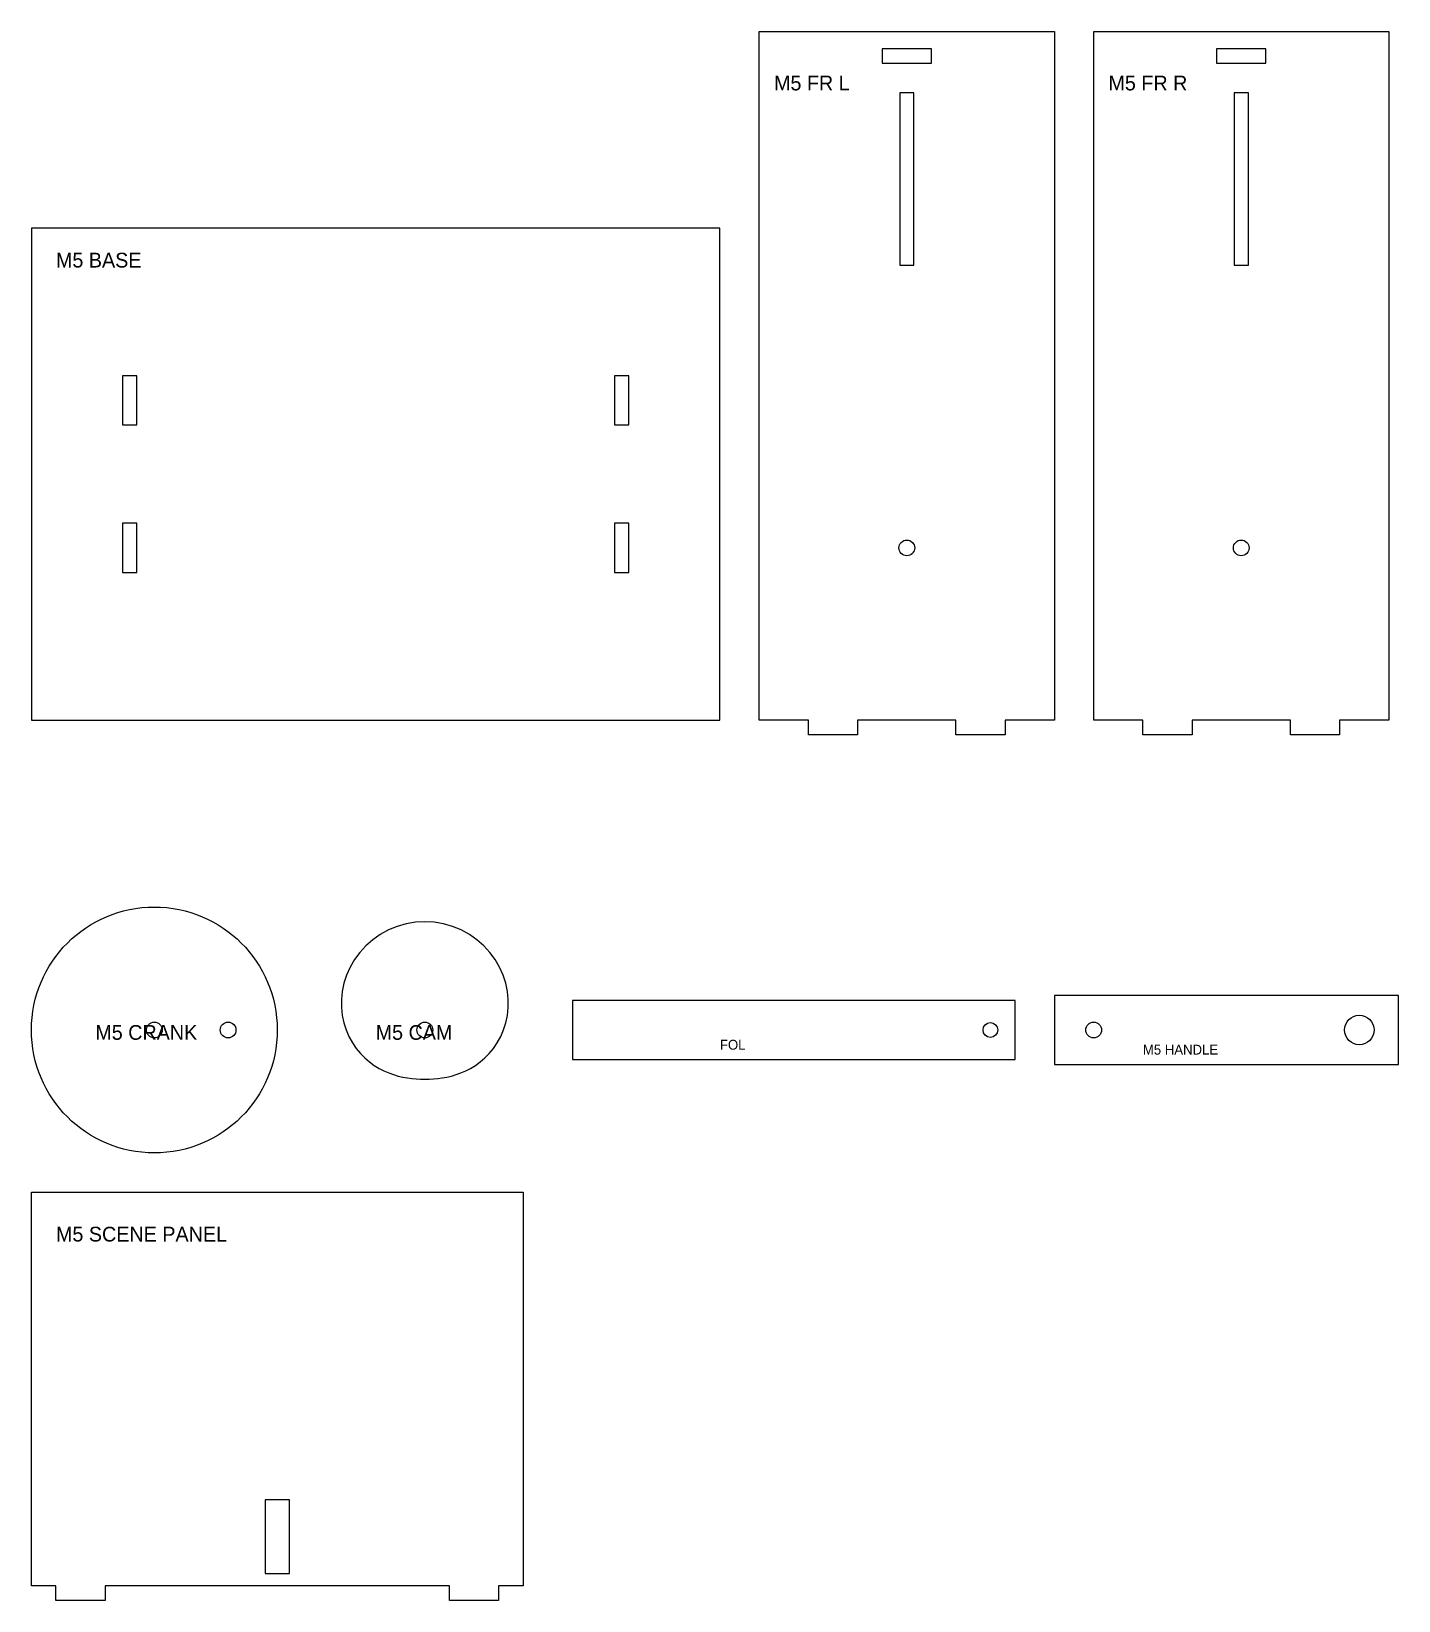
# Model space of a CAD drawing. Header units: metres. Extents: x 0 to 278, y -179 to 140.
import ezdxf

# ---------------------------------------------------------------- set-up
doc = ezdxf.new("R2010")
doc.units = ezdxf.units.M
doc.layers.add('CUTS', color=7, linetype='Continuous')
doc.layers.add('ENGRAVE', color=1, linetype='Continuous')

msp = doc.modelspace()

# ---------------------------------------------------------------- linework, layer by layer
at = {"layer": 'CUTS'}
for points in [[(148, 140), (208, 140), (208, 0), (198, 0), (198, -3), (188, -3), (188, 0), (168, 0), (168, -3), (158, -3), (158, 0), (148, 0)], [(216, 140), (276, 140), (276, 0), (266, 0), (266, -3), (256, -3), (256, 0), (236, 0), (236, -3), (226, -3), (226, 0), (216, 0)], [(173, 133.55), (183, 133.55), (183, 136.45), (173, 136.45)], [(241, 133.55), (251, 133.55), (251, 136.45), (241, 136.45)], [(176.55, 92.5), (179.45, 92.5), (179.45, 127.5), (176.55, 127.5)], [(244.55, 92.5), (247.45, 92.5), (247.45, 127.5), (244.55, 127.5)], [(0, 0), (140, 0), (140, 100), (0, 100)], [(18.55, 60), (21.45, 60), (21.45, 70), (18.55, 70)], [(118.55, 60), (121.45, 60), (121.45, 70), (118.55, 70)], [(18.55, 30), (21.45, 30), (21.45, 40), (18.55, 40)], [(118.55, 30), (121.45, 30), (121.45, 40), (118.55, 40)], [(96, -63), (96.46, -61.56), (96.78, -60.04), (96.95, -58.46), (96.96, -56.83), (96.8, -55.17), (96.45, -53.5), (95.93, -51.85), (95.21, -50.24), (94.31, -48.69), (93.24, -47.22), (92, -45.87), (90.6, -44.64), (89.06, -43.57), (87.4, -42.67), (85.64, -41.95), (83.8, -41.42), (81.92, -41.11), (80, -41), (78.08, -41.11), (76.2, -41.42), (74.36, -41.95), (72.6, -42.67), (70.94, -43.57), (69.4, -44.64), (68, -45.87), (66.76, -47.22), (65.69, -48.69), (64.79, -50.24), (64.07, -51.85), (63.55, -53.5), (63.2, -55.17), (63.04, -56.83), (63.05, -58.46), (63.22, -60.04), (63.54, -61.56), (64, -63), (64.58, -64.35), (65.27, -65.6), (66.05, -66.74), (66.89, -67.77), (67.8, -68.69), (68.74, -69.5), (69.71, -70.2), (70.7, -70.81), (71.69, -71.31), (72.67, -71.74), (73.64, -72.08), (74.6, -72.36), (75.54, -72.57), (76.46, -72.74), (77.36, -72.86), (78.25, -72.94), (79.13, -72.98), (80, -73), (80.87, -72.98), (81.75, -72.94), (82.64, -72.86), (83.54, -72.74), (84.46, -72.57), (85.4, -72.36), (86.36, -72.08), (87.33, -71.74), (88.31, -71.31), (89.3, -70.81), (90.29, -70.2), (91.26, -69.5), (92.2, -68.69), (93.11, -67.77), (93.95, -66.74), (94.73, -65.6), (95.42, -64.35)], [(110, -69), (200, -69), (200, -57), (110, -57)], [(208, -70), (278, -70), (278, -56), (208, -56)], [(0, -96), (100, -96), (100, -176), (95, -176), (95, -179), (85, -179), (85, -176), (15, -176), (15, -179), (5, -179), (5, -176), (0, -176)], [(47.55, -173.5), (52.45, -173.5), (52.45, -158.5), (47.55, -158.5)]]:
    msp.add_lwpolyline(points, close=True, dxfattribs=at)
for centre, radius in [((178, 35), 1.6), ((246, 35), 1.6), ((25, -63), 25), ((270, -63), 3), ((25, -63), 1.6), ((40, -63), 1.6), ((80, -63), 1.6), ((195, -63), 1.5), ((216, -63), 1.6)]:
    msp.add_circle(centre, radius, dxfattribs=at)

# ---------------------------------------------------------------- texts
at = {"layer": 'ENGRAVE'}
for s, height, p in [('M5 FR L', 3, (151, 128)), ('M5 FR R', 3, (219, 128)), ('M5 BASE', 3, (5, 92)), ('M5 CRANK', 3, (13, -65)), ('M5 CAM', 3, (70, -65)), ('FOL', 2, (140, -67)), ('M5 HANDLE', 2, (226, -68)), ('M5 SCENE PANEL', 3, (5, -106))]:
    msp.add_text(s, height=height, dxfattribs=at).set_placement(p)

doc.saveas('drawing.dxf')
